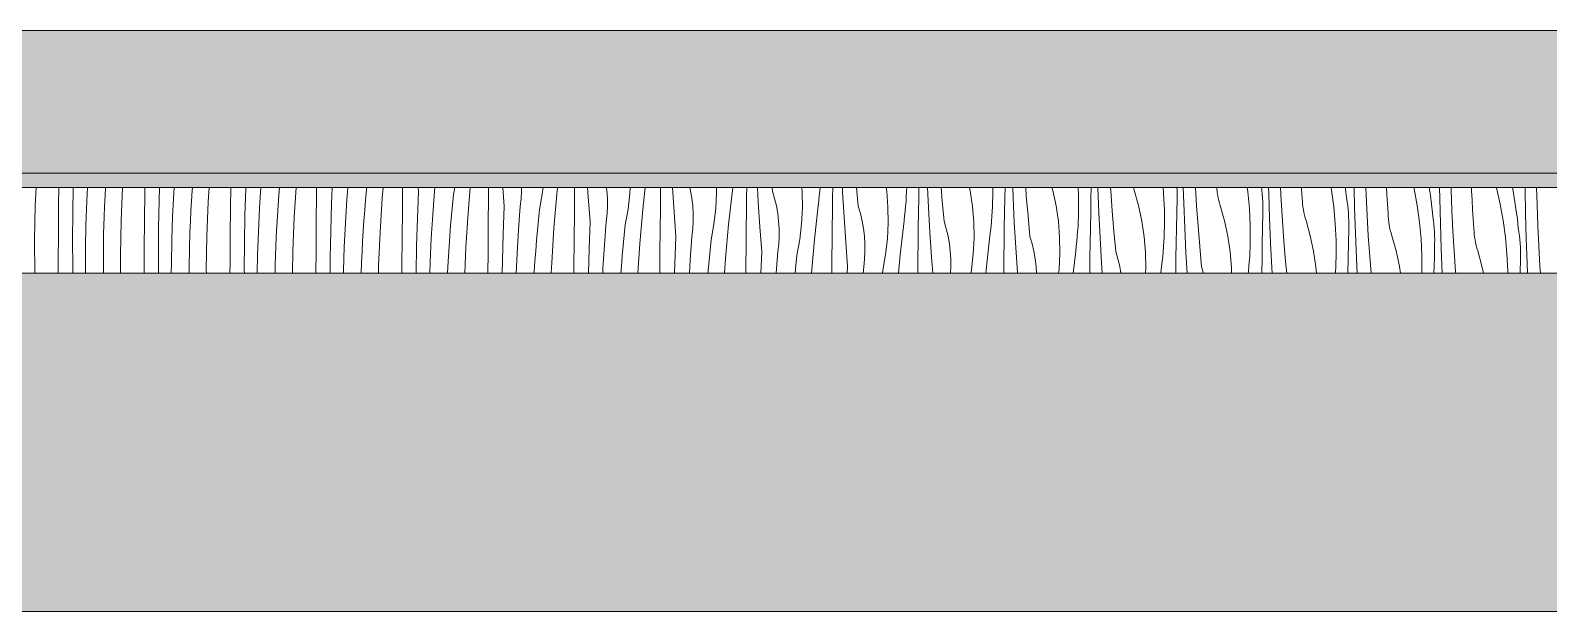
# Model space of a CAD drawing. Header units: millimetres. Extents: x -5804 to 56024, y 506 to 54141.
# Drawn here: x 28881 to 31004, y 4555 to 5369 of the extents above; entities that cross this region are included whole.
import ezdxf

# ---------------------------------------------------------------- set-up
doc = ezdxf.new("R2010")
doc.units = ezdxf.units.MM
doc.layers.add('2D Drafting - General2', color=251, linetype='Continuous', lineweight=15)
doc.layers.add('2D Drafting - General81', color=251, linetype='Continuous', lineweight=20)

# ---------------------------------------------------------------- blocks, each defined once
blk = doc.blocks.new('*X66')
at = {"layer": '2D Drafting - General81', "linetype": 'Continuous'}
for p, q in [((-66334.6, -134816.8), (-66333.5, -134791.3)), ((-66301.9, -134816.2), (-66301.7, -134791.3)), ((-66282.1, -134826.4), (-66281.5, -134791.3)), ((-66262.5, -134810.6), (-66261.6, -134791.3)), ((-66237.6, -134817.6), (-66236.9, -134803.1)), ((-66236.9, -134803.1), (-66236.1, -134791.3)), ((-66214.5, -134838), (-66212.6, -134791.3)), ((-66181.8, -134837.3), (-66181.5, -134798)), ((-66181.5, -134798), (-66181.5, -134791.3)), ((-66162, -134847.6), (-66161.4, -134809.4)), ((-66161.4, -134809.4), (-66160.9, -134791.3)), ((-66142.4, -134831.8), (-66140.8, -134798.8)), ((-66140.8, -134798.8), (-66140.4, -134791.3)), ((-66115.9, -134809.8), (-66114.9, -134795.3)), ((-66114.9, -134795.3), (-66114.6, -134791.3)), ((-66092.5, -134811.4), (-66091.2, -134791.3)), ((-66061.4, -134819.2), (-66061.2, -134791.3)), ((-66041.3, -134830.6), (-66040.2, -134792.5)), ((-66040.2, -134792.5), (-66040.2, -134791.3)), ((-66020.8, -134819.9), (-66019, -134791.3)), ((-65994.8, -134816.5), (-65993.7, -134802.1)), ((-65993.7, -134802.1), (-65992.8, -134791.3)), ((-65972.4, -134832.6), (-65969.7, -134791.3)), ((-65941.4, -134840.3), (-65941, -134801)), ((-65941, -134801), (-65941, -134791.3)), ((-65920.2, -134813.6), (-65919.3, -134791.3)), ((-65900.7, -134841.1), (-65898.7, -134808.1)), ((-65898.7, -134808.1), (-65897.4, -134791.3)), ((-65873.6, -134823.2), (-65872.4, -134808.8)), ((-65872.4, -134808.8), (-65871, -134794.3)), ((-65871, -134794.3), (-65870.7, -134791.3)), ((-65852.3, -134853.7), (-65849.3, -134806)), ((-65849.3, -134806), (-65848, -134791.3)), ((-65821, -134822.2), (-65820.7, -134791.3)), ((-65800.1, -134834.8), (-65798.7, -134796.7)), ((-65798.7, -134796.7), (-65799.1, -134791.3)), ((-65778.6, -134829.3), (-65776.2, -134796.3)), ((-65776.2, -134796.3), (-65775.6, -134791.3)), ((-65750.9, -134815.5), (-65749.4, -134801.1)), ((-65749.4, -134801.1), (-65747.6, -134791.3)), ((-65729.2, -134827.2), (-65726, -134791.3)), ((-65700.9, -134843.3), (-65700.6, -134804)), ((-65700.6, -134804), (-65700.4, -134791.3)), ((-65678.6, -134817.8), (-65680.6, -134791.3)), ((-65656.1, -134817.5), (-65654.9, -134806.9)), ((-65654.9, -134806.9), (-65654.3, -134796.1)), ((-65654.3, -134796.1), (-65654.4, -134791.3)), ((-65629.3, -134822.2), (-65625.4, -134800.4)), ((-65625.4, -134800.4), (-65624.3, -134791.3)), ((-65609.1, -134848.4), (-65604.9, -134800.7)), ((-65604.9, -134800.7), (-65603.9, -134791.3)), ((-65580.5, -134825.2), (-65580.3, -134804.3)), ((-65580.3, -134804.3), (-65580.1, -134791.3)), ((-65561.1, -134804.2), (-65562, -134791.3)), ((-65558.5, -134839), (-65561.1, -134804.2)), ((-65534.9, -134795.9), (-65535.5, -134791.3)), ((-65534.3, -134806.6), (-65534.9, -134795.9)), ((-65534.3, -134817.3), (-65534.3, -134806.6)), ((-65505.3, -134821.6), (-65502.8, -134799.6)), ((-65502.8, -134799.6), (-65502.3, -134791.3)), ((-65484.8, -134821.9), (-65481.4, -134791.3)), ((-65460.2, -134825.4), (-65460, -134804.6)), ((-65460, -134804.6), (-65459.8, -134791.3)), ((-65441.1, -134825.4), (-65443.3, -134791.3)), ((-65418, -134795.8), (-65419, -134791.3)), ((-65416.1, -134806.4), (-65418, -134795.8)), ((-65414.9, -134817.1), (-65416.1, -134806.4)), ((-65382.7, -134820.7), (-65381.6, -134798.6)), ((-65381.6, -134798.6), (-65381.7, -134791.3)), ((-65364.8, -134843.1), (-65359.4, -134795.5)), ((-65359.4, -134795.5), (-65358.9, -134791.3)), ((-65339.9, -134825.7), (-65339.6, -134804.8)), ((-65339.6, -134804.8), (-65339.4, -134791.3)), ((-65323.3, -134811.7), (-65324.5, -134791.3)), ((-65303.4, -134796.3), (-65303.9, -134791.3)), ((-65300.4, -134806.6), (-65303.4, -134796.3)), ((-65297.9, -134817), (-65300.4, -134806.6)), ((-65261.9, -134797.6), (-65262.4, -134791.3)), ((-65261.5, -134819.7), (-65261.9, -134797.6)), ((-65238.6, -134809.9), (-65237.9, -134803.1)), ((-65237.9, -134803.1), (-65237.2, -134796.2)), ((-65237.2, -134796.2), (-65236.8, -134791.3)), ((-65219.6, -134826), (-65219.2, -134805.1)), ((-65219.2, -134805.1), (-65219, -134791.3)), ((-65205.2, -134798), (-65205.6, -134791.3)), ((-65203.2, -134832.9), (-65205.2, -134798)), ((-65183.3, -134817.5), (-65185.8, -134791.3)), ((-65143.6, -134796.6), (-65144.4, -134791.3)), ((-65141.8, -134818.7), (-65143.6, -134796.6)), ((-65116.6, -134810.5), (-65116.2, -134803.7)), ((-65116.2, -134803.7), (-65115.8, -134796.8)), ((-65115.8, -134796.8), (-65115.6, -134791.3)), ((-65099.2, -134826.3), (-65098.8, -134805.4)), ((-65098.8, -134805.4), (-65098.6, -134791.3)), ((-65085.2, -134819.2), (-65086.6, -134791.3)), ((-65066, -134810.2), (-65067.5, -134791.3)), ((-65026.7, -134795.9), (-65027.7, -134791.3)), ((-65023.5, -134817.8), (-65026.7, -134795.9)), ((-64995.5, -134811.1), (-64995.3, -134804.2)), ((-64995.3, -134791.3), (-64995.3, -134804.2)), ((-64978.8, -134826.6), (-64978.4, -134805.7)), ((-64978.4, -134805.7), (-64978.1, -134791.3)), ((-64966.8, -134805.5), (-64967.4, -134791.3)), ((-64965.1, -134840.4), (-64966.8, -134805.5)), ((-64948.3, -134802.9), (-64949.1, -134791.3)), ((-64945.9, -134831.3), (-64948.3, -134802.9)), ((-64911.3, -134795.3), (-64912.4, -134791.3)), ((-64906.7, -134817), (-64911.3, -134795.3)), ((-64875.8, -134791.3), (-64875.3, -134801.9)), ((-64875.3, -134801.9), (-64875.2, -134825.4)), ((-64858.3, -134826.8), (-64857.9, -134806)), ((-64857.9, -134806), (-64857.6, -134791.3)), ((-64848.2, -134791.8), (-64848.2, -134791.3)), ((-64846.8, -134826.7), (-64848.2, -134791.8)), ((-64830.2, -134795.5), (-64830.5, -134791.3)), ((-64828.2, -134824), (-64830.2, -134795.5)), ((-64798.4, -134791.4), (-64798.4, -134791.3)), ((-64797.3, -134795.2), (-64798.4, -134791.4)), ((-64791.2, -134816.5), (-64797.3, -134795.2)), ((-64757.1, -134791.3), (-64756.3, -134799.6)), ((-64756.3, -134799.6), (-64755.2, -134823.1)), ((-64737.8, -134827.1), (-64737.4, -134806.2)), ((-64737.4, -134795.5), (-64737.6, -134791.3)), ((-64737.3, -134800.9), (-64737.4, -134795.5)), ((-64737.4, -134806.2), (-64737.3, -134800.9)), ((-64728.2, -134813), (-64728.9, -134791.3)), ((-64710.2, -134816.7), (-64711.7, -134791.3)), ((-64682, -134793.2), (-64682.1, -134791.3)), ((-64681.5, -134797.1), (-64682, -134793.2)), ((-64680.9, -134801), (-64681.5, -134797.1)), ((-64680.2, -134804.9), (-64680.9, -134801)), ((-64679.3, -134808.7), (-64680.2, -134804.9)), ((-64678.3, -134812.6), (-64679.3, -134808.7)), ((-64639.2, -134791.3), (-64638.4, -134797.3)), ((-64638.4, -134797.3), (-64636.2, -134820.7)), ((-64618.9, -134795.2), (-64619.4, -134791.3)), ((-64618.3, -134800.5), (-64618.9, -134795.2)), ((-64617.9, -134805.9), (-64618.3, -134800.5)), ((-64617.5, -134811.3), (-64617.9, -134805.9)), ((-64609.2, -134799.2), (-64609.4, -134791.3)), ((-64608.1, -134834.1), (-64609.2, -134799.2)), ((-64591.8, -134809.3), (-64592.6, -134791.3)), ((-64590.1, -134837.9), (-64591.8, -134809.3)), ((-64563.3, -134793.2), (-64563.4, -134791.3)), ((-64562.4, -134806.5), (-64563.3, -134793.2)), ((-64562.2, -134810.4), (-64562.4, -134806.5)), ((-64522.2, -134791.3), (-64521.5, -134795.2)), ((-64521.5, -134795.2), (-64518.3, -134818.5)), ((-64502, -134791.3), (-64501.7, -134793.5)), ((-64501.7, -134793.5), (-64500.4, -134805.7)), ((-64499.5, -134811), (-64500.4, -134805.7)), ((-64489.2, -134820.4), (-64489.9, -134791.3)), ((-64473.1, -134802), (-64473.5, -134791.3)), ((-64471.7, -134830.5), (-64473.1, -134802)), ((-64444.1, -134801.1), (-64444.6, -134791.3)), ((-64443.2, -134814.3), (-64444.1, -134801.1)), ((-64406, -134791.3), (-64405.6, -134793.2)), ((-64405.6, -134793.2), (-64401.4, -134816.4)), ((-64384.7, -134791.3), (-64383.1, -134802.5)), ((-64383.1, -134802.5), (-64381.6, -134814.7)), ((-64370, -134806.7), (-64370.2, -134791.3)), ((-64369.1, -134841.6), (-64370, -134806.7)), ((-64354, -134794.6), (-64354.1, -134791.3)), ((-64353, -134823.1), (-64354, -134794.6)), ((-64325.4, -134795.6), (-64325.6, -134791.3)), ((-64324.7, -134808.9), (-64325.4, -134795.6)), ((-64324, -134822.2), (-64324.7, -134808.9)), ((-64290.8, -134791.3), (-64290.7, -134791.5)), ((-64290.7, -134791.5), (-64285.5, -134814.4)), ((-64268.1, -134791.3), (-64266.7, -134799.4)), ((-64266.7, -134799.4), (-64264.8, -134811.5)), ((-64250.5, -134792.9), (-64250.6, -134791.3)), ((-64249.9, -134827.9), (-64250.5, -134792.9)), ((-64234, -134815.7), (-64234.5, -134791.3)), ((-66335.4, -134864.6), (-66334.6, -134816.8)), ((-66302.2, -134855.5), (-66301.9, -134816.2)), ((-66282.3, -134864.6), (-66282.1, -134826.4)), ((-66263.6, -134843.6), (-66262.5, -134810.6)), ((-66238.2, -134832.1), (-66237.6, -134817.6)), ((-66117.5, -134838.8), (-66116.8, -134824.3)), ((-66116.8, -134824.3), (-66115.9, -134809.8)), ((-66094.4, -134859.2), (-66092.5, -134811.4)), ((-66061.8, -134858.5), (-66061.4, -134819.2)), ((-66041.9, -134868.8), (-66041.3, -134830.6)), ((-66022.3, -134853), (-66020.8, -134819.9)), ((-65995.9, -134831), (-65994.8, -134816.5)), ((-65921.2, -134851.8), (-65920.2, -134813.6)), ((-65874.8, -134837.7), (-65873.6, -134823.2)), ((-65821.3, -134861.5), (-65821, -134822.2)), ((-65780.6, -134862.3), (-65778.6, -134829.3)), ((-65753.6, -134844.4), (-65752.3, -134829.9)), ((-65752.3, -134829.9), (-65750.9, -134815.5)), ((-65732.3, -134874.9), (-65729.2, -134827.2)), ((-65680, -134856), (-65678.6, -134817.8)), ((-65658.6, -134850.5), (-65656.1, -134817.5)), ((-65630.8, -134836.7), (-65629.3, -134822.2)), ((-65580.8, -134864.5), (-65580.5, -134825.2)), ((-65536, -134838.7), (-65534.8, -134828)), ((-65534.8, -134828), (-65534.3, -134817.3)), ((-65509.3, -134843.4), (-65505.3, -134821.6)), ((-65489, -134869.5), (-65484.8, -134821.9)), ((-65460.4, -134846.3), (-65460.2, -134825.4)), ((-65438.5, -134860.2), (-65441.1, -134825.4)), ((-65414.2, -134827.8), (-65414.9, -134817.1)), ((-65414.2, -134838.5), (-65414.2, -134827.8)), ((-65385.2, -134842.8), (-65382.7, -134820.7)), ((-65340.1, -134846.6), (-65339.9, -134825.7)), ((-65321, -134846.5), (-65323.3, -134811.7)), ((-65296.1, -134827.6), (-65297.9, -134817)), ((-65294.8, -134838.2), (-65296.1, -134827.6)), ((-65262.6, -134841.9), (-65261.5, -134819.7)), ((-65244.7, -134864.2), (-65239.4, -134816.7)), ((-65239.4, -134816.7), (-65238.6, -134809.9)), ((-65219.8, -134846.9), (-65219.6, -134826)), ((-65180.3, -134827.7), (-65183.3, -134817.5)), ((-65177.8, -134838.2), (-65180.3, -134827.7)), ((-65141.5, -134840.9), (-65141.8, -134818.7)), ((-65118.5, -134831.1), (-65117.8, -134824.2)), ((-65117.8, -134824.2), (-65117.2, -134817.4)), ((-65117.2, -134817.4), (-65116.6, -134810.5)), ((-65099.5, -134847.2), (-65099.2, -134826.3)), ((-65083.2, -134854), (-65085.2, -134819.2)), ((-65063.3, -134838.6), (-65066, -134810.2)), ((-65021.7, -134839.9), (-65023.5, -134817.8)), ((-64996.6, -134831.7), (-64996.1, -134824.8)), ((-64996.1, -134824.8), (-64995.7, -134818)), ((-64995.7, -134818), (-64995.5, -134811.1)), ((-64979.1, -134847.5), (-64978.8, -134826.6)), ((-64903.4, -134839), (-64906.7, -134817)), ((-64875.4, -134832.3), (-64875.2, -134825.4)), ((-64858.7, -134847.7), (-64858.3, -134826.8)), ((-64845, -134861.5), (-64846.8, -134826.7)), ((-64825.8, -134852.5), (-64828.2, -134824)), ((-64786.6, -134838.2), (-64791.2, -134816.5)), ((-64755.2, -134823.1), (-64755.2, -134846.6)), ((-64738.3, -134848), (-64737.8, -134827.1)), ((-64726.7, -134847.8), (-64728.2, -134813)), ((-64708.1, -134845.2), (-64710.2, -134816.7)), ((-64677.2, -134816.3), (-64678.3, -134812.6)), ((-64671.2, -134837.7), (-64677.2, -134816.3)), ((-64636.2, -134820.7), (-64635.1, -134844.2)), ((-64617.8, -134848.3), (-64617.3, -134827.4)), ((-64617.4, -134816.6), (-64617.5, -134811.3)), ((-64617.3, -134822), (-64617.4, -134816.6)), ((-64617.3, -134827.4), (-64617.3, -134822)), ((-64561.9, -134814.3), (-64562.2, -134810.4)), ((-64561.4, -134818.3), (-64561.9, -134814.3)), ((-64560.8, -134822.2), (-64561.4, -134818.3)), ((-64560.1, -134826.1), (-64560.8, -134822.2)), ((-64559.3, -134829.9), (-64560.1, -134826.1)), ((-64558.3, -134833.7), (-64559.3, -134829.9)), ((-64518.3, -134818.5), (-64516.2, -134841.9)), ((-64498.8, -134816.4), (-64499.5, -134811)), ((-64498.3, -134821.7), (-64498.8, -134816.4)), ((-64497.8, -134827.1), (-64498.3, -134821.7)), ((-64497.5, -134832.4), (-64497.8, -134827.1)), ((-64488, -134855.3), (-64489.2, -134820.4)), ((-64470, -134859), (-64471.7, -134830.5)), ((-64442.3, -134827.6), (-64443.2, -134814.3)), ((-64442.1, -134831.6), (-64442.3, -134827.6)), ((-64401.4, -134816.4), (-64398.2, -134839.7)), ((-64381.6, -134814.7), (-64380.3, -134826.9)), ((-64379.5, -134832.2), (-64380.3, -134826.9)), ((-64351.7, -134851.7), (-64353, -134823.1)), ((-64323.2, -134835.5), (-64324, -134822.2)), ((-64285.5, -134814.4), (-64281.3, -134837.5)), ((-64264.8, -134811.5), (-64263.1, -134823.7)), ((-64263.1, -134823.7), (-64261.5, -134835.8)), ((-64249, -134862.8), (-64249.9, -134827.9)), ((-64232.9, -134844.3), (-64234, -134815.7)), ((-66264.3, -134876.7), (-66263.6, -134843.6)), ((-66238.9, -134856.3), (-66238.2, -134832.1)), ((-66215.3, -134885.8), (-66214.5, -134838)), ((-66182.2, -134876.7), (-66181.8, -134837.3)), ((-66162.2, -134885.7), (-66162, -134847.6)), ((-66143.5, -134864.8), (-66142.4, -134831.8)), ((-66118.2, -134853.3), (-66117.5, -134838.8)), ((-65997.5, -134860), (-65996.7, -134845.5)), ((-65996.7, -134845.5), (-65995.9, -134831)), ((-65974.4, -134880.3), (-65972.4, -134832.6)), ((-65941.7, -134879.7), (-65941.4, -134840.3)), ((-65921.9, -134889.9), (-65921.2, -134851.8)), ((-65902.3, -134874.1), (-65900.7, -134841.1)), ((-65875.8, -134852.2), (-65874.8, -134837.7)), ((-65801.1, -134872.9), (-65800.1, -134834.8)), ((-65754.7, -134858.9), (-65753.6, -134844.4)), ((-65701.2, -134882.7), (-65700.9, -134843.3)), ((-65660.6, -134883.5), (-65658.6, -134850.5)), ((-65633.5, -134865.6), (-65632.2, -134851.1)), ((-65632.2, -134851.1), (-65630.8, -134836.7)), ((-65612.2, -134896.1), (-65609.1, -134848.4)), ((-65560, -134877.1), (-65558.5, -134839)), ((-65538.5, -134871.6), (-65536, -134838.7)), ((-65510.8, -134857.8), (-65509.3, -134843.4)), ((-65460.8, -134885.7), (-65460.4, -134846.3)), ((-65416, -134859.9), (-65414.8, -134849.2)), ((-65414.8, -134849.2), (-65414.2, -134838.5)), ((-65389.2, -134864.6), (-65385.2, -134842.8)), ((-65369, -134890.7), (-65364.8, -134843.1)), ((-65340.3, -134867.5), (-65340.1, -134846.6)), ((-65318.4, -134881.4), (-65321, -134846.5)), ((-65294.2, -134848.9), (-65294.8, -134838.2)), ((-65294.1, -134859.7), (-65294.2, -134848.9)), ((-65265.2, -134863.9), (-65262.6, -134841.9)), ((-65220.1, -134867.8), (-65219.8, -134846.9)), ((-65200.9, -134867.7), (-65203.2, -134832.9)), ((-65176, -134848.8), (-65177.8, -134838.2)), ((-65174.7, -134859.4), (-65176, -134848.8)), ((-65142.5, -134863.1), (-65141.5, -134840.9)), ((-65124.6, -134885.4), (-65119.3, -134837.9)), ((-65119.3, -134837.9), (-65118.5, -134831.1)), ((-65099.8, -134868.1), (-65099.5, -134847.2)), ((-65060.2, -134848.9), (-65063.3, -134838.6)), ((-65057.8, -134859.4), (-65060.2, -134848.9)), ((-65021.4, -134862.1), (-65021.7, -134839.9)), ((-64998.4, -134852.2), (-64997.7, -134845.4)), ((-64997.7, -134845.4), (-64997.1, -134838.6)), ((-64997.1, -134838.6), (-64996.6, -134831.7)), ((-64979.4, -134868.3), (-64979.1, -134847.5)), ((-64963.1, -134875.2), (-64965.1, -134840.4)), ((-64943.2, -134859.8), (-64945.9, -134831.3)), ((-64901.7, -134861.1), (-64903.4, -134839)), ((-64876.5, -134852.9), (-64876, -134846)), ((-64876, -134846), (-64875.7, -134839.2)), ((-64875.7, -134839.2), (-64875.4, -134832.3)), ((-64859, -134868.6), (-64858.7, -134847.7)), ((-64783.4, -134860.1), (-64786.6, -134838.2)), ((-64755.3, -134853.5), (-64755.2, -134846.6)), ((-64738.6, -134868.9), (-64738.3, -134848)), ((-64725, -134882.7), (-64726.7, -134847.8)), ((-64705.8, -134873.7), (-64708.1, -134845.2)), ((-64666.5, -134859.4), (-64671.2, -134837.7)), ((-64635.1, -134844.2), (-64635.1, -134867.8)), ((-64618.2, -134869.2), (-64617.8, -134848.3)), ((-64606.6, -134869), (-64608.1, -134834.1)), ((-64588.1, -134866.4), (-64590.1, -134837.9)), ((-64557.1, -134837.5), (-64558.3, -134833.7)), ((-64551.1, -134858.9), (-64557.1, -134837.5)), ((-64516.2, -134841.9), (-64515.1, -134865.4)), ((-64497.7, -134869.5), (-64497.3, -134848.6)), ((-64497.3, -134837.8), (-64497.5, -134832.4)), ((-64497.2, -134843.2), (-64497.3, -134837.8)), ((-64497.3, -134848.6), (-64497.2, -134843.2)), ((-64441.8, -134835.5), (-64442.1, -134831.6)), ((-64441.4, -134839.4), (-64441.8, -134835.5)), ((-64440.8, -134843.3), (-64441.4, -134839.4)), ((-64440.1, -134847.2), (-64440.8, -134843.3)), ((-64439.2, -134851.1), (-64440.1, -134847.2)), ((-64438.2, -134854.9), (-64439.2, -134851.1)), ((-64398.2, -134839.7), (-64396.1, -134863.1)), ((-64378.8, -134837.5), (-64379.5, -134832.2)), ((-64378.2, -134842.9), (-64378.8, -134837.5)), ((-64377.7, -134848.2), (-64378.2, -134842.9)), ((-64377.4, -134853.6), (-64377.7, -134848.2)), ((-64368, -134876.5), (-64369.1, -134841.6)), ((-64350, -134880.2), (-64351.7, -134851.7)), ((-64322.2, -134848.8), (-64323.2, -134835.5)), ((-64322.1, -134852.8), (-64322.2, -134848.8)), ((-64281.3, -134837.5), (-64278.2, -134860.8)), ((-64261.5, -134835.8), (-64260.2, -134848)), ((-64259.4, -134853.4), (-64260.2, -134848)), ((-64231.6, -134872.9), (-64232.9, -134844.3)), ((-66335.1, -134911.3), (-66335.4, -134864.6)), ((-66302.5, -134894.9), (-66302.2, -134855.5)), ((-66282.1, -134902.7), (-66282.3, -134864.6)), ((-66239.3, -134880.4), (-66238.9, -134856.3)), ((-66144.2, -134897.8), (-66143.5, -134864.8)), ((-66118.9, -134877.4), (-66118.2, -134853.3)), ((-66095.3, -134907), (-66094.4, -134859.2)), ((-66062.1, -134897.9), (-66061.8, -134858.5)), ((-66042.2, -134906.9), (-66041.9, -134868.8)), ((-66023.5, -134886), (-66022.3, -134853)), ((-65998.1, -134874.5), (-65997.5, -134860)), ((-65877.4, -134881.1), (-65876.7, -134866.6)), ((-65876.7, -134866.6), (-65875.8, -134852.2)), ((-65854.3, -134901.5), (-65852.3, -134853.7)), ((-65821.6, -134900.9), (-65821.3, -134861.5)), ((-65801.8, -134911.1), (-65801.1, -134872.9)), ((-65782.2, -134895.3), (-65780.6, -134862.3)), ((-65755.7, -134873.3), (-65754.7, -134858.9)), ((-65681.1, -134894.1), (-65680, -134856)), ((-65634.6, -134880), (-65633.5, -134865.6)), ((-65581.2, -134903.9), (-65580.8, -134864.5)), ((-65540.5, -134904.6), (-65538.5, -134871.6)), ((-65513.4, -134886.7), (-65512.2, -134872.3)), ((-65512.2, -134872.3), (-65510.8, -134857.8)), ((-65491.7, -134911.3), (-65489, -134869.5)), ((-65439.9, -134898.3), (-65438.5, -134860.2)), ((-65418.4, -134892.8), (-65416, -134859.9)), ((-65390.7, -134879), (-65389.2, -134864.6)), ((-65340.7, -134906.9), (-65340.3, -134867.5)), ((-65295.9, -134881), (-65294.7, -134870.4)), ((-65294.7, -134870.4), (-65294.1, -134859.7)), ((-65269.1, -134885.8), (-65265.2, -134863.9)), ((-65248.9, -134911.3), (-65244.7, -134864.2)), ((-65220.3, -134888.7), (-65220.1, -134867.8)), ((-65198.3, -134902.5), (-65200.9, -134867.7)), ((-65174.1, -134870.1), (-65174.7, -134859.4)), ((-65174.1, -134880.8), (-65174.1, -134870.1)), ((-65145.1, -134885.1), (-65142.5, -134863.1)), ((-65100, -134889), (-65099.8, -134868.1)), ((-65080.9, -134888.9), (-65083.2, -134854)), ((-65055.9, -134869.9), (-65057.8, -134859.4)), ((-65054.7, -134880.6), (-65055.9, -134869.9)), ((-65022.5, -134884.2), (-65021.4, -134862.1)), ((-65004.6, -134906.6), (-64999.2, -134859.1)), ((-64999.2, -134859.1), (-64998.4, -134852.2)), ((-64979.7, -134889.2), (-64979.4, -134868.3)), ((-64940.2, -134870.1), (-64943.2, -134859.8)), ((-64937.7, -134880.5), (-64940.2, -134870.1)), ((-64901.3, -134883.3), (-64901.7, -134861.1)), ((-64878.4, -134873.4), (-64877.7, -134866.6)), ((-64877.7, -134866.6), (-64877, -134859.7)), ((-64877, -134859.7), (-64876.5, -134852.9)), ((-64859.4, -134889.5), (-64859, -134868.6)), ((-64843, -134896.4), (-64845, -134861.5)), ((-64823.1, -134881), (-64825.8, -134852.5)), ((-64781.6, -134882.3), (-64783.4, -134860.1)), ((-64756.4, -134874), (-64756, -134867.2)), ((-64756, -134867.2), (-64755.6, -134860.3)), ((-64755.6, -134860.3), (-64755.3, -134853.5)), ((-64739, -134889.8), (-64738.6, -134868.9)), ((-64663.3, -134881.3), (-64666.5, -134859.4)), ((-64635.3, -134874.6), (-64635.1, -134867.8)), ((-64618.6, -134890.1), (-64618.2, -134869.2)), ((-64604.9, -134903.9), (-64606.6, -134869)), ((-64585.7, -134894.9), (-64588.1, -134866.4)), ((-64546.5, -134880.5), (-64551.1, -134858.9)), ((-64515.1, -134865.4), (-64515, -134888.9)), ((-64498.1, -134890.4), (-64497.7, -134869.5)), ((-64486.6, -134890.2), (-64488, -134855.3)), ((-64468, -134887.6), (-64470, -134859)), ((-64437.1, -134858.7), (-64438.2, -134854.9)), ((-64431, -134880), (-64437.1, -134858.7)), ((-64396.1, -134863.1), (-64395, -134886.6)), ((-64377.6, -134890.6), (-64377.2, -134869.7)), ((-64377.2, -134859), (-64377.4, -134853.6)), ((-64377.1, -134864.4), (-64377.2, -134859)), ((-64377.2, -134869.7), (-64377.1, -134864.4)), ((-64321.8, -134856.7), (-64322.1, -134852.8)), ((-64321.3, -134860.6), (-64321.8, -134856.7)), ((-64320.7, -134864.5), (-64321.3, -134860.6)), ((-64320, -134868.4), (-64320.7, -134864.5)), ((-64319.1, -134872.3), (-64320, -134868.4)), ((-64318.1, -134876.1), (-64319.1, -134872.3)), ((-64278.2, -134860.8), (-64276, -134884.3)), ((-64258.7, -134858.7), (-64259.4, -134853.4)), ((-64258.1, -134864), (-64258.7, -134858.7)), ((-64257.7, -134869.4), (-64258.1, -134864)), ((-64257.3, -134874.8), (-64257.7, -134869.4)), ((-64247.9, -134897.6), (-64249, -134862.8)), ((-64229.9, -134901.4), (-64231.6, -134872.9)), ((-66264.5, -134909.7), (-66264.3, -134876.7)), ((-66239.3, -134904.5), (-66239.3, -134880.4)), ((-66215.2, -134911.3), (-66215.3, -134885.8)), ((-66182.4, -134911.3), (-66182.2, -134876.7)), ((-66162.1, -134911.3), (-66162.2, -134885.7)), ((-66119.2, -134901.6), (-66118.9, -134877.4)), ((-66024, -134911.3), (-66023.5, -134886)), ((-65998.8, -134898.6), (-65998.1, -134874.5)), ((-65974.9, -134911.3), (-65974.4, -134880.3)), ((-65942, -134911.3), (-65941.7, -134879.7)), ((-65922, -134911.3), (-65921.9, -134889.9)), ((-65903.4, -134907.2), (-65902.3, -134874.1)), ((-65878, -134895.6), (-65877.4, -134881.1)), ((-65757.3, -134902.3), (-65756.6, -134887.8)), ((-65756.6, -134887.8), (-65755.7, -134873.3)), ((-65733.8, -134911.3), (-65732.3, -134874.9)), ((-65701.5, -134911.3), (-65701.2, -134882.7)), ((-65681.4, -134911.3), (-65681.1, -134894.1)), ((-65661.9, -134911.3), (-65660.6, -134883.5)), ((-65636.5, -134909), (-65635.6, -134894.5)), ((-65635.6, -134894.5), (-65634.6, -134880)), ((-65560.9, -134911.3), (-65560, -134877.1)), ((-65514.6, -134901.2), (-65513.4, -134886.7)), ((-65461, -134911.3), (-65460.8, -134885.7)), ((-65419.6, -134911.3), (-65418.4, -134892.8)), ((-65393.4, -134907.9), (-65392.1, -134893.5)), ((-65392.1, -134893.5), (-65390.7, -134879)), ((-65370.3, -134911.3), (-65369, -134890.7)), ((-65319.5, -134911.3), (-65318.4, -134881.4)), ((-65298.2, -134911.3), (-65295.9, -134881)), ((-65270.6, -134900.2), (-65269.1, -134885.8)), ((-65220.5, -134911.3), (-65220.3, -134888.7)), ((-65175.8, -134902.2), (-65174.6, -134891.5)), ((-65174.6, -134891.5), (-65174.1, -134880.8)), ((-65149, -134906.9), (-65145.1, -134885.1)), ((-65126.9, -134911.3), (-65124.6, -134885.4)), ((-65100.2, -134909.9), (-65100, -134889)), ((-65079.2, -134911.3), (-65080.9, -134888.9)), ((-65054, -134891.3), (-65054.7, -134880.6)), ((-65054, -134902), (-65054, -134891.3)), ((-65025, -134906.3), (-65022.5, -134884.2)), ((-64979.9, -134910.1), (-64979.7, -134889.2)), ((-64960.8, -134910.1), (-64963.1, -134875.2)), ((-64935.9, -134891.1), (-64937.7, -134880.5)), ((-64934.6, -134901.7), (-64935.9, -134891.1)), ((-64902.4, -134905.4), (-64901.3, -134883.3)), ((-64882.7, -134911.3), (-64879.2, -134880.2)), ((-64879.2, -134880.2), (-64878.4, -134873.4)), ((-64859.6, -134910.4), (-64859.4, -134889.5)), ((-64820.1, -134891.3), (-64823.1, -134881)), ((-64817.6, -134901.7), (-64820.1, -134891.3)), ((-64781.2, -134904.4), (-64781.6, -134882.3)), ((-64758.3, -134894.6), (-64757.6, -134887.7)), ((-64757.6, -134887.7), (-64757, -134880.9)), ((-64757, -134880.9), (-64756.4, -134874)), ((-64739.3, -134910.7), (-64739, -134889.8)), ((-64723.3, -134911.3), (-64725, -134882.7)), ((-64703.1, -134902.1), (-64705.8, -134873.7)), ((-64661.5, -134903.4), (-64663.3, -134881.3)), ((-64636.4, -134895.2), (-64635.9, -134888.4)), ((-64635.9, -134888.4), (-64635.5, -134881.5)), ((-64635.5, -134881.5), (-64635.3, -134874.6)), ((-64618.9, -134911), (-64618.6, -134890.1)), ((-64543.2, -134902.5), (-64546.5, -134880.5)), ((-64515.2, -134895.8), (-64515, -134888.9)), ((-64498.5, -134911.2), (-64498.1, -134890.4)), ((-64485.5, -134911.3), (-64486.6, -134890.2)), ((-64466, -134911.3), (-64468, -134887.6)), ((-64426.4, -134901.7), (-64431, -134880)), ((-64395, -134886.6), (-64395, -134910.1)), ((-64378.1, -134911.3), (-64377.6, -134890.6)), ((-64366.5, -134911.3), (-64368, -134876.5)), ((-64347.9, -134908.7), (-64350, -134880.2)), ((-64317, -134879.9), (-64318.1, -134876.1)), ((-64311, -134901.2), (-64317, -134879.9)), ((-64276, -134884.3), (-64274.9, -134907.8)), ((-64257.6, -134911.3), (-64257.1, -134890.9)), ((-64257.1, -134880.2), (-64257.3, -134874.8)), ((-64257.1, -134885.5), (-64257.1, -134880.2)), ((-64257.1, -134890.9), (-64257.1, -134885.5)), ((-66302.6, -134911.3), (-66302.5, -134894.9)), ((-66282, -134911.3), (-66282.1, -134902.7)), ((-66264.5, -134911.3), (-66264.5, -134909.7)), ((-66239.2, -134911.3), (-66239.3, -134904.5)), ((-66144.3, -134911.3), (-66144.2, -134897.8)), ((-66119.2, -134911.3), (-66119.2, -134901.6)), ((-66095.2, -134911.3), (-66095.3, -134907)), ((-66062.2, -134911.3), (-66062.1, -134897.9)), ((-66042.1, -134911.3), (-66042.2, -134906.9)), ((-65999, -134911.3), (-65998.8, -134898.6)), ((-65903.5, -134911.3), (-65903.4, -134907.2)), ((-65878.5, -134911.3), (-65878, -134895.6)), ((-65854.5, -134911.3), (-65854.3, -134901.5)), ((-65821.7, -134911.3), (-65821.6, -134900.9)), ((-65801.8, -134911.3), (-65801.8, -134911.1)), ((-65782.7, -134911.3), (-65782.2, -134895.3)), ((-65757.7, -134911.3), (-65757.3, -134902.3)), ((-65636.6, -134911.3), (-65636.5, -134909)), ((-65612.8, -134911.3), (-65612.2, -134896.1)), ((-65581.2, -134911.3), (-65581.2, -134903.9)), ((-65540.8, -134911.3), (-65540.5, -134904.6)), ((-65515.3, -134911.3), (-65514.6, -134901.2)), ((-65440.3, -134911.3), (-65439.9, -134898.3)), ((-65393.6, -134911.3), (-65393.4, -134907.9)), ((-65340.7, -134911.3), (-65340.7, -134906.9)), ((-65271.7, -134911.3), (-65270.6, -134900.2)), ((-65198.7, -134911.3), (-65198.3, -134902.5)), ((-65176.5, -134911.3), (-65175.8, -134902.2)), ((-65149.5, -134911.3), (-65149, -134906.9)), ((-65100.2, -134911.3), (-65100.2, -134909.9)), ((-65054.5, -134911.3), (-65054, -134902)), ((-65025.9, -134911.3), (-65025, -134906.3)), ((-65005, -134911.3), (-65004.6, -134906.6)), ((-64980, -134911.3), (-64979.9, -134910.1)), ((-64960.7, -134911.3), (-64960.8, -134910.1)), ((-64934, -134911.3), (-64934.6, -134901.7)), ((-64903.1, -134911.3), (-64902.4, -134905.4)), ((-64859.6, -134911.3), (-64859.6, -134910.4)), ((-64842, -134911.3), (-64843, -134896.4)), ((-64816, -134911.3), (-64817.6, -134901.7)), ((-64781.6, -134911.3), (-64781.2, -134904.4)), ((-64760.2, -134911.3), (-64759.1, -134901.4)), ((-64759.1, -134901.4), (-64758.3, -134894.6)), ((-64739.3, -134911.3), (-64739.3, -134910.7)), ((-64700.3, -134911.3), (-64703.1, -134902.1)), ((-64661.4, -134911.3), (-64661.5, -134903.4)), ((-64637.8, -134911.3), (-64637.5, -134908.9)), ((-64637.5, -134908.9), (-64636.9, -134902.1)), ((-64636.9, -134902.1), (-64636.4, -134895.2)), ((-64618.9, -134911.3), (-64618.9, -134911)), ((-64604.5, -134911.3), (-64604.9, -134903.9)), ((-64584.1, -134911.3), (-64585.7, -134894.9)), ((-64542.5, -134911.3), (-64543.2, -134902.5)), ((-64516, -134911.3), (-64515.8, -134909.5)), ((-64515.8, -134909.5), (-64515.5, -134902.7)), ((-64515.5, -134902.7), (-64515.2, -134895.8)), ((-64498.5, -134911.3), (-64498.5, -134911.2)), ((-64425, -134911.3), (-64426.4, -134901.7)), ((-64395, -134911.3), (-64395, -134910.1)), ((-64347.7, -134911.3), (-64347.9, -134908.7)), ((-64308.8, -134911.3), (-64311, -134901.2)), ((-64274.9, -134907.8), (-64274.9, -134911.3)), ((-64247.3, -134911.3), (-64247.9, -134897.6)), ((-64229.2, -134911.3), (-64229.9, -134901.4))]:
    blk.add_line(p, q, dxfattribs=at)
blk = doc.blocks.new('Wype_nienie_119')
at = {"layer": '2D Drafting - General2', "linetype": 'Continuous'}
for p, q in [((-59521, -134791.3), (-70921, -134791.3)), ((-70921, -134911.3), (-59521, -134911.3))]:
    blk.add_line(p, q, dxfattribs=at)
at = {"layer": '2D Drafting - General81', "linetype": 'Continuous'}
blk.add_blockref('*X66', (0, 0), dxfattribs=at)

msp = doc.modelspace()

# ---------------------------------------------------------------- hatches: boundary and pattern name
at = {"layer": '2D Drafting - General81', "linetype": 'Continuous'}
h = msp.add_hatch(dxfattribs=at)
h.set_pattern_fill('BETON', color=256, style=0, pattern_type=2)
h.set_pattern_definition([(45, (95222.02, 139940.33), (-70.71068, 70.71068), [75, -25]), (45, (95222.02, 140011.04), (-70.71068, 70.71068), [75, -25])])
h.paths.add_polyline_path([(36001.03, 5169.02), (36001.03, 5259.02), (36001.03, 5369.02), (24001.03, 5369.02), (24001.03, 5199.02), (24001.03, 5169.02)])
msp.add_hatch(color=256, dxfattribs=at).paths.add_polyline_path([(24301.03, 5149.02), (35701.03, 5149.02), (35701.03, 5169.02), (24301.03, 5169.02)], flags=0)
h = msp.add_hatch(dxfattribs=at)
h.set_pattern_fill('SOLID___DASHED', color=256, style=0, pattern_type=2)
h.set_pattern_definition([(45, (95222.02, 139940.33), (-70.71068, 70.71068), []), (45, (95186.66, 139975.69), (-70.71068, 70.71068), [75, -25])])
h.paths.add_polyline_path([(48488.23, 4555.45), (48488.23, 5029.02), (3122.03, 5029.02), (3122.03, 4555.45)])

# ---------------------------------------------------------------- linework, layer by layer
at = {"layer": '2D Drafting - General2', "linetype": 'Continuous', "flags": 128}
for points in [[(36001.03, 5169.02), (36001.03, 5259.02), (36001.03, 5369.02), (24001.03, 5369.02), (24001.03, 5199.02), (24001.03, 5169.02)], [(48488.23, 5029.02), (3122.03, 5029.02), (3122.03, 4555.45), (48488.23, 4555.45)]]:
    msp.add_lwpolyline(points, close=True, dxfattribs=at)

# ---------------------------------------------------------------- block references
at = {"layer": '2D Drafting - General81', "linetype": 'Continuous'}
msp.add_blockref('Wype_nienie_119', (95222.02, 139940.33), dxfattribs=at)

doc.saveas('drawing.dxf')
